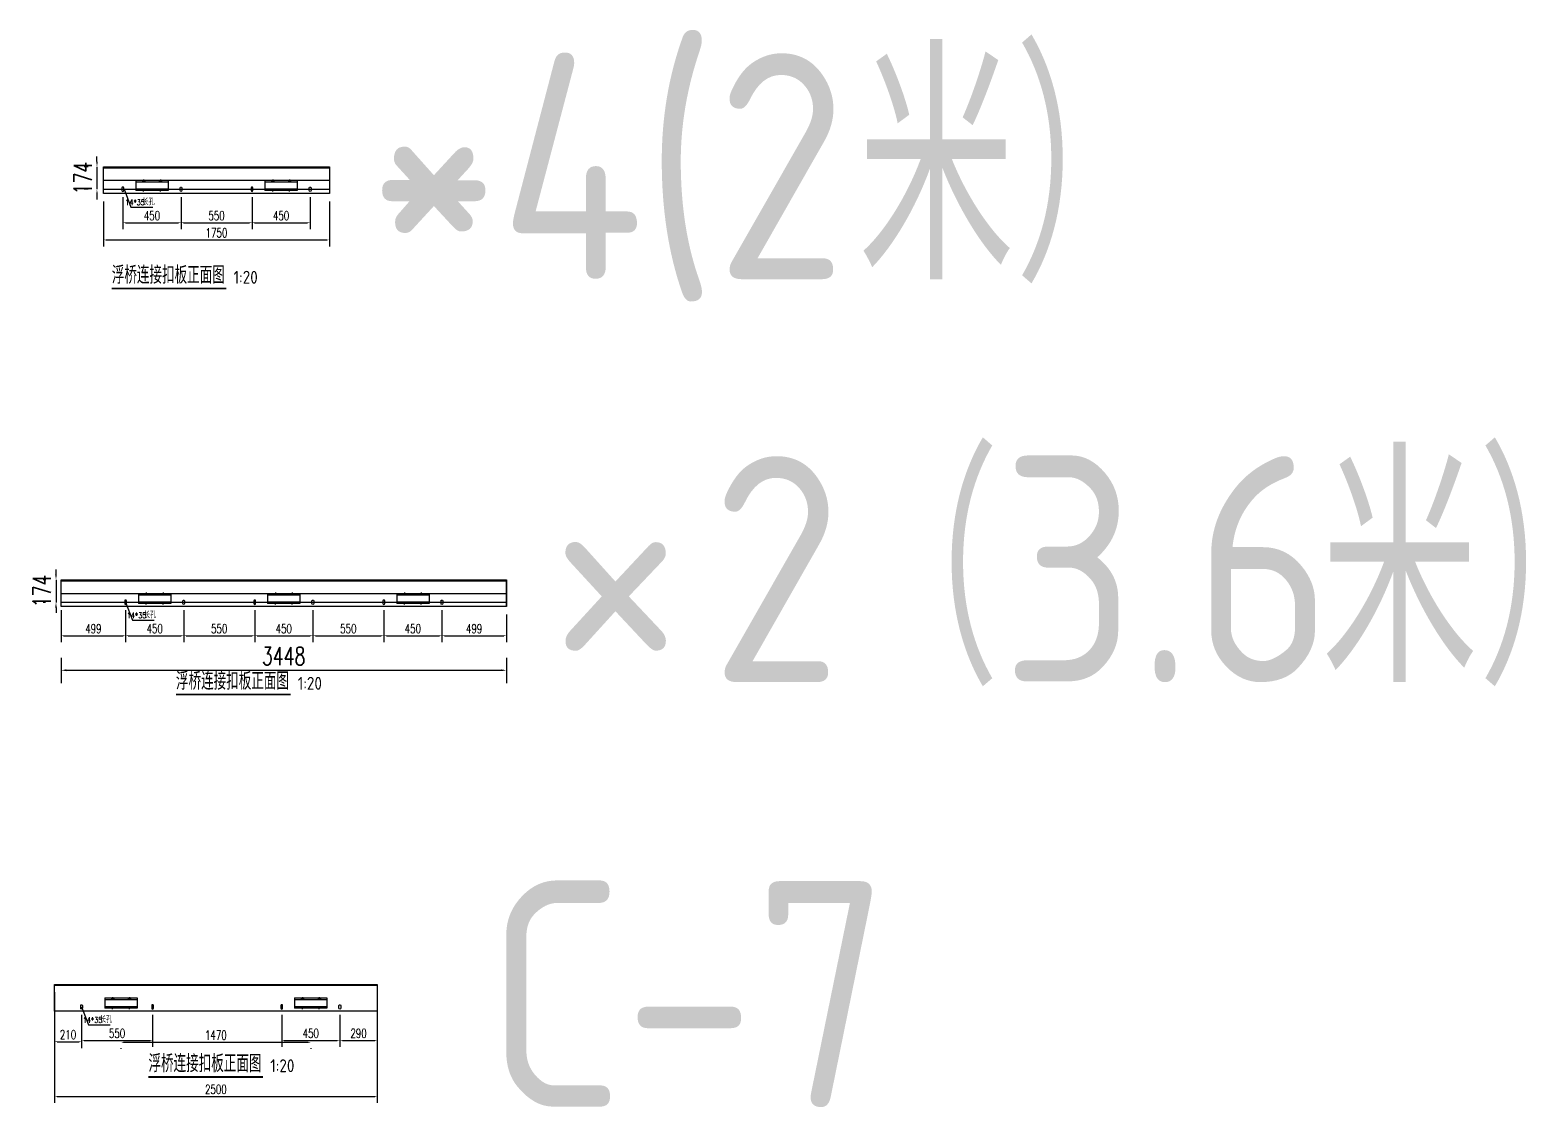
# Model space of a CAD drawing. Extents: x -89702 to 926017, y -610001 to -56924.
# Drawn here: x 74504 to 86091, y -596452 to -588109 of the extents above; entities that cross this region are included whole.
import ezdxf

# ---------------------------------------------------------------- set-up
doc = ezdxf.new("R2010")
doc.units = 0
doc.header["$LTSCALE"] = 10
doc.header["$MEASUREMENT"] = 0
for name, color, linetype in [('DIM_LEAD', 3, 'Continuous'), ('DIM_SYMB', 3, 'Continuous'), ('L-构造线', 6, 'Continuous'), ('PUB_TEXT', 7, 'Continuous')]:
    doc.layers.add(name, color=color, linetype=linetype)
doc.styles.add('_TCH_DIM', font='SIMPLEX', dxfattribs={"bigfont": 'GBCBIG'})
doc.styles.get("Standard").update_dxf_attribs({"font": 'gbenor.shx', "bigfont": 'gbcbig.shx'})
doc.styles.add('STANDARD_T3', font='simplex.shx', dxfattribs={"width": 0.7, "bigfont": 'gbcbig.shx'})
doc.dimstyles.new('W&&20', dxfattribs={"dimtxt": 70, "dimasz": 20, "dimexe": 50, "dimexo": 60, "dimgap": 20, "dimtad": 1, "dimdec": 0, "dimzin": 0, "dimdsep": 46, "dimtxsty": 'STANDARD_T3', "dimcen": 0.09, "dimclrd": 1, "dimclre": 1, "dimclrt": 7, "dimazin": 2, "dimtfac": 1, "dimtdec": 0, "dimtix": 1, "dimtmove": 2, "dimatfit": 3, "dimfxl": 0, "dimtolj": 1, "dimtzin": 0, "dimarcsym": 0})
doc.dimstyles.new('W&&40', dxfattribs={"dimtxt": 140, "dimasz": 40, "dimexe": 100, "dimexo": 120, "dimgap": 40, "dimtad": 1, "dimdec": 0, "dimzin": 0, "dimdsep": 46, "dimtxsty": 'STANDARD_T3', "dimcen": 0.09, "dimclrd": 1, "dimclre": 1, "dimclrt": 7, "dimazin": 2, "dimtfac": 1, "dimtdec": 0, "dimtix": 1, "dimtmove": 2, "dimatfit": 3, "dimfxl": 0, "dimtolj": 1, "dimtzin": 0, "dimarcsym": 0})

# ---------------------------------------------------------------- blocks, each defined once
blk = doc.blocks.new('*D1191')
at = {"color": 1, "lineweight": -2, "transparency": 16777216}
for p, q in [((75224, -589404), (75224, -589653)), ((75674, -589404), (75674, -589653)), ((75244, -589603), (75654, -589603))]:
    blk.add_line(p, q, dxfattribs=at)
at = {"color": 1, "transparency": 16777216}
for points in [[(75244, -589599), (75244, -589606), (75224, -589603)], [(75654, -589599), (75654, -589606), (75674, -589603)]]:
    blk.add_solid(points, dxfattribs=at)
at = {"layer": 'Defpoints', "color": 0, "transparency": 16777216}
for p in [(75224, -589344), (75674, -589344), (75674, -589603)]:
    blk.add_point(p, dxfattribs=at)
at = {"color": 7, "transparency": 16777216, "insert": (75449, -589548), "char_height": 70, "attachment_point": 5, "style": 'STANDARD_T3'}
blk.add_mtext('\\A1;450', dxfattribs=at)
blk = doc.blocks.new('*D1192')
at = {"color": 1, "lineweight": -2, "transparency": 16777216}
for p, q in [((75674, -589404), (75674, -589653)), ((76224, -589404), (76224, -589653)), ((75694, -589603), (76204, -589603))]:
    blk.add_line(p, q, dxfattribs=at)
at = {"color": 1, "transparency": 16777216}
for points in [[(75694, -589599), (75694, -589606), (75674, -589603)], [(76204, -589599), (76204, -589606), (76224, -589603)]]:
    blk.add_solid(points, dxfattribs=at)
at = {"layer": 'Defpoints', "color": 0, "transparency": 16777216}
for p in [(75674, -589344), (76224, -589344), (76224, -589603)]:
    blk.add_point(p, dxfattribs=at)
at = {"color": 7, "transparency": 16777216, "insert": (75949, -589548), "char_height": 70, "attachment_point": 5, "style": 'STANDARD_T3'}
blk.add_mtext('\\A1;550', dxfattribs=at)
blk = doc.blocks.new('*D1193')
at = {"color": 1, "lineweight": -2, "transparency": 16777216}
for p, q in [((76224, -589404), (76224, -589653)), ((76674, -589404), (76674, -589653)), ((76244, -589603), (76654, -589603))]:
    blk.add_line(p, q, dxfattribs=at)
at = {"color": 1, "transparency": 16777216}
for points in [[(76244, -589599), (76244, -589606), (76224, -589603)], [(76654, -589599), (76654, -589606), (76674, -589603)]]:
    blk.add_solid(points, dxfattribs=at)
at = {"layer": 'Defpoints', "color": 0, "transparency": 16777216}
for p in [(76224, -589344), (76674, -589344), (76674, -589603)]:
    blk.add_point(p, dxfattribs=at)
at = {"color": 7, "transparency": 16777216, "insert": (76449, -589548), "char_height": 70, "attachment_point": 5, "style": 'STANDARD_T3'}
blk.add_mtext('\\A1;450', dxfattribs=at)
blk = doc.blocks.new('*D1194')
at = {"color": 1, "lineweight": -2, "transparency": 16777216}
for p, q in [((75074, -589437), (75074, -589786)), ((76824, -589437), (76824, -589786)), ((75094, -589736), (76804, -589736))]:
    blk.add_line(p, q, dxfattribs=at)
at = {"color": 1, "transparency": 16777216}
for points in [[(75094, -589733), (75094, -589739), (75074, -589736)], [(76804, -589733), (76804, -589739), (76824, -589736)]]:
    blk.add_solid(points, dxfattribs=at)
at = {"layer": 'Defpoints', "color": 0, "transparency": 16777216}
for p in [(75074, -589377), (76824, -589377), (76824, -589736)]:
    blk.add_point(p, dxfattribs=at)
at = {"color": 7, "transparency": 16777216, "insert": (75949, -589681), "char_height": 70, "attachment_point": 5, "style": 'STANDARD_T3'}
blk.add_mtext('\\A1;1750', dxfattribs=at)
blk = doc.blocks.new('*D1196')
at = {"color": 1, "lineweight": -2, "transparency": 16777216}
for p, q in [((74745, -592603), (74745, -592852)), ((75245, -592603), (75245, -592852)), ((74765, -592802), (75225, -592802))]:
    blk.add_line(p, q, dxfattribs=at)
at = {"color": 1, "transparency": 16777216}
for points in [[(74765, -592798), (74765, -592805), (74745, -592802)], [(75225, -592798), (75225, -592805), (75245, -592802)]]:
    blk.add_solid(points, dxfattribs=at)
at = {"layer": 'Defpoints', "color": 0, "transparency": 16777216}
for p in [(74745, -592543), (75245, -592543), (75245, -592802)]:
    blk.add_point(p, dxfattribs=at)
at = {"color": 7, "transparency": 16777216, "insert": (74995, -592747), "char_height": 70, "attachment_point": 5, "style": 'STANDARD_T3'}
blk.add_mtext('\\A1;499', dxfattribs=at)
blk = doc.blocks.new('*D1197')
at = {"color": 1, "lineweight": -2, "transparency": 16777216}
for p, q in [((75245, -592603), (75245, -592852)), ((75695, -592603), (75695, -592852)), ((75265, -592802), (75675, -592802))]:
    blk.add_line(p, q, dxfattribs=at)
at = {"color": 1, "transparency": 16777216}
for points in [[(75265, -592798), (75265, -592805), (75245, -592802)], [(75675, -592798), (75675, -592805), (75695, -592802)]]:
    blk.add_solid(points, dxfattribs=at)
at = {"layer": 'Defpoints', "color": 0, "transparency": 16777216}
for p in [(75245, -592543), (75695, -592543), (75695, -592802)]:
    blk.add_point(p, dxfattribs=at)
at = {"color": 7, "transparency": 16777216, "insert": (75470, -592747), "char_height": 70, "attachment_point": 5, "style": 'STANDARD_T3'}
blk.add_mtext('\\A1;450', dxfattribs=at)
blk = doc.blocks.new('*D1198')
at = {"color": 1, "lineweight": -2, "transparency": 16777216}
for p, q in [((75695, -592603), (75695, -592852)), ((76245, -592603), (76245, -592852)), ((75715, -592802), (76225, -592802))]:
    blk.add_line(p, q, dxfattribs=at)
at = {"color": 1, "transparency": 16777216}
for points in [[(75715, -592798), (75715, -592805), (75695, -592802)], [(76225, -592798), (76225, -592805), (76245, -592802)]]:
    blk.add_solid(points, dxfattribs=at)
at = {"layer": 'Defpoints', "color": 0, "transparency": 16777216}
for p in [(75695, -592543), (76245, -592543), (76245, -592802)]:
    blk.add_point(p, dxfattribs=at)
at = {"color": 7, "transparency": 16777216, "insert": (75970, -592747), "char_height": 70, "attachment_point": 5, "style": 'STANDARD_T3'}
blk.add_mtext('\\A1;550', dxfattribs=at)
blk = doc.blocks.new('*D1199')
at = {"color": 1, "lineweight": -2, "transparency": 16777216}
for p, q in [((76245, -592603), (76245, -592852)), ((76695, -592603), (76695, -592852)), ((76265, -592802), (76675, -592802))]:
    blk.add_line(p, q, dxfattribs=at)
at = {"color": 1, "transparency": 16777216}
for points in [[(76265, -592798), (76265, -592805), (76245, -592802)], [(76675, -592798), (76675, -592805), (76695, -592802)]]:
    blk.add_solid(points, dxfattribs=at)
at = {"layer": 'Defpoints', "color": 0, "transparency": 16777216}
for p in [(76245, -592543), (76695, -592543), (76695, -592802)]:
    blk.add_point(p, dxfattribs=at)
at = {"color": 7, "transparency": 16777216, "insert": (76470, -592747), "char_height": 70, "attachment_point": 5, "style": 'STANDARD_T3'}
blk.add_mtext('\\A1;450', dxfattribs=at)
blk = doc.blocks.new('*D1200')
at = {"color": 1, "lineweight": -2, "transparency": 16777216}
for p, q in [((76695, -592603), (76695, -592852)), ((77245, -592603), (77245, -592852)), ((76715, -592802), (77225, -592802))]:
    blk.add_line(p, q, dxfattribs=at)
at = {"color": 1, "transparency": 16777216}
for points in [[(76715, -592798), (76715, -592805), (76695, -592802)], [(77225, -592798), (77225, -592805), (77245, -592802)]]:
    blk.add_solid(points, dxfattribs=at)
at = {"layer": 'Defpoints', "color": 0, "transparency": 16777216}
for p in [(76695, -592543), (77245, -592543), (77245, -592802)]:
    blk.add_point(p, dxfattribs=at)
at = {"color": 7, "transparency": 16777216, "insert": (76970, -592747), "char_height": 70, "attachment_point": 5, "style": 'STANDARD_T3'}
blk.add_mtext('\\A1;550', dxfattribs=at)
blk = doc.blocks.new('*D1201')
at = {"color": 1, "lineweight": -2, "transparency": 16777216}
for p, q in [((77245, -592603), (77245, -592852)), ((77695, -592603), (77695, -592852)), ((77265, -592802), (77675, -592802))]:
    blk.add_line(p, q, dxfattribs=at)
at = {"color": 1, "transparency": 16777216}
for points in [[(77265, -592798), (77265, -592805), (77245, -592802)], [(77675, -592798), (77675, -592805), (77695, -592802)]]:
    blk.add_solid(points, dxfattribs=at)
at = {"layer": 'Defpoints', "color": 0, "transparency": 16777216}
for p in [(77245, -592543), (77695, -592543), (77695, -592802)]:
    blk.add_point(p, dxfattribs=at)
at = {"color": 7, "transparency": 16777216, "insert": (77470, -592747), "char_height": 70, "attachment_point": 5, "style": 'STANDARD_T3'}
blk.add_mtext('\\A1;450', dxfattribs=at)
blk = doc.blocks.new('*D1202')
at = {"color": 1, "lineweight": -2, "transparency": 16777216}
for p, q in [((77695, -592603), (77695, -592852)), ((78194, -592636), (78194, -592852)), ((77715, -592802), (78174, -592802))]:
    blk.add_line(p, q, dxfattribs=at)
at = {"color": 1, "transparency": 16777216}
for points in [[(77715, -592798), (77715, -592805), (77695, -592802)], [(78174, -592798), (78174, -592805), (78194, -592802)]]:
    blk.add_solid(points, dxfattribs=at)
at = {"layer": 'Defpoints', "color": 0, "transparency": 16777216}
for p in [(77695, -592543), (78194, -592576), (78194, -592802)]:
    blk.add_point(p, dxfattribs=at)
at = {"color": 7, "transparency": 16777216, "insert": (77944, -592747), "char_height": 70, "attachment_point": 5, "style": 'STANDARD_T3'}
blk.add_mtext('\\A1;499', dxfattribs=at)
blk = doc.blocks.new('*D1203')
at = {"layer": 'Defpoints', "color": 0, "transparency": 16777216}
for p in [(75074, -589169), (75023, -589344), (75074, -589344)]:
    blk.add_point(p, dxfattribs=at)
at = {"layer": 'L-构造线', "color": 1, "lineweight": -2, "transparency": 16777216}
for p, q in [((75023, -589129), (75023, -589089)), ((74954, -589169), (74923, -589169)), ((75023, -589169), (75023, -589344)), ((74954, -589344), (74923, -589344)), ((75023, -589384), (75023, -589424))]:
    blk.add_line(p, q, dxfattribs=at)
at = {"layer": 'L-构造线', "color": 1, "transparency": 16777216}
for points in [[(75017, -589129), (75030, -589129), (75023, -589169)], [(75017, -589384), (75030, -589384), (75023, -589344)]]:
    blk.add_solid(points, dxfattribs=at)
at = {"layer": 'L-构造线', "color": 7, "transparency": 16777216, "insert": (74913, -589257), "char_height": 140, "attachment_point": 5, "rotation": 90, "style": 'STANDARD_T3'}
blk.add_mtext('\\A1;174', dxfattribs=at)
blk = doc.blocks.new('*D1204')
at = {"layer": 'Defpoints', "color": 0, "transparency": 16777216}
for p in [(74746, -592368), (74706, -592543), (74745, -592543)]:
    blk.add_point(p, dxfattribs=at)
at = {"layer": 'L-构造线', "color": 1, "lineweight": -2, "transparency": 16777216}
for p, q in [((74706, -592328), (74706, -592288)), ((74626, -592368), (74606, -592368)), ((74706, -592368), (74706, -592543)), ((74625, -592543), (74606, -592543)), ((74706, -592583), (74706, -592623))]:
    blk.add_line(p, q, dxfattribs=at)
at = {"layer": 'L-构造线', "color": 1, "transparency": 16777216}
for points in [[(74699, -592328), (74712, -592328), (74706, -592368)], [(74699, -592583), (74712, -592583), (74706, -592543)]]:
    blk.add_solid(points, dxfattribs=at)
at = {"layer": 'L-构造线', "color": 7, "transparency": 16777216, "insert": (74596, -592455), "char_height": 140, "attachment_point": 5, "rotation": 90, "style": 'STANDARD_T3'}
blk.add_mtext('\\A1;174', dxfattribs=at)
blk = doc.blocks.new('*D1205')
at = {"layer": 'Defpoints', "color": 0, "transparency": 16777216}
for p in [(74745, -592852), (78194, -592852), (78194, -593069)]:
    blk.add_point(p, dxfattribs=at)
at = {"layer": 'L-构造线', "color": 1, "lineweight": -2, "transparency": 16777216}
for p, q in [((74745, -592972), (74745, -593169)), ((78194, -592972), (78194, -593169)), ((74785, -593069), (78154, -593069))]:
    blk.add_line(p, q, dxfattribs=at)
at = {"layer": 'L-构造线', "color": 1, "transparency": 16777216}
for points in [[(74785, -593062), (74785, -593076), (74745, -593069)], [(78154, -593062), (78154, -593076), (78194, -593069)]]:
    blk.add_solid(points, dxfattribs=at)
at = {"layer": 'L-构造线', "color": 7, "transparency": 16777216, "insert": (76469, -592959), "char_height": 140, "attachment_point": 5, "style": 'STANDARD_T3'}
blk.add_mtext('\\A1;3448', dxfattribs=at)
blk = doc.blocks.new('*D1214')
at = {"color": 1, "lineweight": -2, "transparency": 16777216}
for p, q in [((74904, -595737), (74904, -595986)), ((75454, -595737), (75454, -595986)), ((74924, -595936), (75434, -595936))]:
    blk.add_line(p, q, dxfattribs=at)
at = {"color": 1, "transparency": 16777216}
for points in [[(74924, -595932), (74924, -595939), (74904, -595936)], [(75434, -595932), (75434, -595939), (75454, -595936)]]:
    blk.add_solid(points, dxfattribs=at)
at = {"layer": 'Defpoints', "color": 0, "transparency": 16777216}
for p in [(74904, -595677), (75454, -595677), (75454, -595936)]:
    blk.add_point(p, dxfattribs=at)
at = {"color": 7, "transparency": 16777216, "insert": (75179, -595881), "char_height": 70, "attachment_point": 5, "style": 'STANDARD_T3'}
blk.add_mtext('\\A1;550', dxfattribs=at)
blk = doc.blocks.new('*D1215')
at = {"color": 1, "lineweight": -2, "transparency": 16777216}
for p, q in [((76454, -595737), (76454, -595986)), ((76904, -595737), (76904, -595986)), ((76474, -595936), (76884, -595936))]:
    blk.add_line(p, q, dxfattribs=at)
at = {"color": 1, "transparency": 16777216}
for points in [[(76474, -595932), (76474, -595939), (76454, -595936)], [(76884, -595932), (76884, -595939), (76904, -595936)]]:
    blk.add_solid(points, dxfattribs=at)
at = {"layer": 'Defpoints', "color": 0, "transparency": 16777216}
for p in [(76454, -595677), (76904, -595677), (76904, -595936)]:
    blk.add_point(p, dxfattribs=at)
at = {"color": 7, "transparency": 16777216, "insert": (76679, -595881), "char_height": 70, "attachment_point": 5, "style": 'STANDARD_T3'}
blk.add_mtext('\\A1;450', dxfattribs=at)
blk = doc.blocks.new('*D1216')
at = {"color": 1, "lineweight": -2, "transparency": 16777216}
for p, q in [((76904, -595737), (76904, -595986)), ((77194, -595770), (77194, -595986)), ((76924, -595936), (77174, -595936))]:
    blk.add_line(p, q, dxfattribs=at)
at = {"color": 1, "transparency": 16777216}
for points in [[(76924, -595932), (76924, -595939), (76904, -595936)], [(77174, -595932), (77174, -595939), (77194, -595936)]]:
    blk.add_solid(points, dxfattribs=at)
at = {"layer": 'Defpoints', "color": 0, "transparency": 16777216}
for p in [(76904, -595677), (77194, -595710), (77194, -595936)]:
    blk.add_point(p, dxfattribs=at)
at = {"color": 7, "transparency": 16777216, "insert": (77049, -595881), "char_height": 70, "attachment_point": 5, "style": 'STANDARD_T3'}
blk.add_mtext('\\A1;290', dxfattribs=at)
blk = doc.blocks.new('*D1217')
at = {"color": 1, "lineweight": -2, "transparency": 16777216}
for p, q in [((74694, -595770), (74694, -595996)), ((74904, -595770), (74904, -595996)), ((74714, -595946), (74884, -595946))]:
    blk.add_line(p, q, dxfattribs=at)
at = {"color": 1, "transparency": 16777216}
for points in [[(74714, -595942), (74714, -595949), (74694, -595946)], [(74884, -595942), (74884, -595949), (74904, -595946)]]:
    blk.add_solid(points, dxfattribs=at)
at = {"layer": 'Defpoints', "color": 0, "transparency": 16777216}
for p in [(74694, -595710), (74904, -595710), (74904, -595946)]:
    blk.add_point(p, dxfattribs=at)
at = {"color": 7, "transparency": 16777216, "insert": (74799, -595891), "char_height": 70, "attachment_point": 5, "style": 'STANDARD_T3'}
blk.add_mtext('\\A1;210', dxfattribs=at)
blk = doc.blocks.new('*D1218')
at = {"color": 1, "lineweight": -2, "transparency": 16777216}
for p, q in [((75209, -595996), (75209, -596000)), ((75229, -595950), (76659, -595950)), ((76679, -595996), (76679, -596000))]:
    blk.add_line(p, q, dxfattribs=at)
at = {"color": 1, "transparency": 16777216}
for points in [[(75229, -595947), (75229, -595954), (75209, -595950)], [(76659, -595947), (76659, -595954), (76679, -595950)]]:
    blk.add_solid(points, dxfattribs=at)
at = {"layer": 'Defpoints', "color": 0, "transparency": 16777216}
for p in [(75209, -595936), (76679, -595936), (76679, -595950)]:
    blk.add_point(p, dxfattribs=at)
at = {"color": 7, "transparency": 16777216, "insert": (75944, -595895), "char_height": 70, "attachment_point": 5, "style": 'STANDARD_T3'}
blk.add_mtext('\\A1;1470', dxfattribs=at)
blk = doc.blocks.new('*D1434')
at = {"color": 1, "lineweight": -2, "transparency": 16777216}
for p, q in [((74694, -595562), (74694, -596420)), ((77194, -595562), (77194, -596420)), ((74714, -596370), (77174, -596370))]:
    blk.add_line(p, q, dxfattribs=at)
at = {"color": 1, "transparency": 16777216}
for points in [[(74714, -596367), (74714, -596374), (74694, -596370)], [(77174, -596367), (77174, -596374), (77194, -596370)]]:
    blk.add_solid(points, dxfattribs=at)
at = {"layer": 'Defpoints', "color": 0, "transparency": 16777216}
for p in [(74694, -595502), (77194, -595502), (77194, -596370)]:
    blk.add_point(p, dxfattribs=at)
at = {"color": 7, "transparency": 16777216, "insert": (75944, -596315), "char_height": 70, "attachment_point": 5, "style": 'STANDARD_T3'}
blk.add_mtext('\\A1;2500', dxfattribs=at)

msp = doc.modelspace()

# ---------------------------------------------------------------- linework, layer by layer
at = {"lineweight": -3}
for p, q in [((75073.9, -589176.3), (76823.9, -589176.3)), ((75375.2, -589274.3), (75375.2, -589285.3)), ((75393.2, -589274.3), (75393.2, -589285.3)), ((75505.2, -589274.3), (75505.2, -589285.3)), ((75523.2, -589274.3), (75523.2, -589285.3)), ((76375.2, -589274.3), (76375.2, -589285.3)), ((76393.2, -589274.3), (76393.2, -589285.3)), ((76505.2, -589274.3), (76505.2, -589285.3)), ((76523.2, -589274.3), (76523.2, -589285.3)), ((75375.2, -589354.3), (75375.2, -589343.3)), ((75393.2, -589354.3), (75393.2, -589343.3)), ((75505.2, -589354.3), (75505.2, -589343.3)), ((75523.2, -589354.3), (75523.2, -589343.3)), ((76375.2, -589354.3), (76375.2, -589343.3)), ((76393.2, -589354.3), (76393.2, -589343.3)), ((76505.2, -589354.3), (76505.2, -589343.3)), ((76523.2, -589354.3), (76523.2, -589343.3)), ((74745.8, -592375.1), (78193.5, -592375.1)), ((75396.1, -592473.1), (75396.1, -592484.1)), ((75396.1, -592553.1), (75396.1, -592542.1)), ((75414.1, -592473.1), (75414.1, -592484.1)), ((75414.1, -592553.1), (75414.1, -592542.1)), ((75526.1, -592473.1), (75526.1, -592484.1)), ((75526.1, -592553.1), (75526.1, -592542.1)), ((75544.1, -592473.1), (75544.1, -592484.1)), ((75544.1, -592553.1), (75544.1, -592542.1)), ((76396.1, -592473.1), (76396.1, -592484.1)), ((76396.1, -592553.1), (76396.1, -592542.1)), ((76414.1, -592473.1), (76414.1, -592484.1)), ((76414.1, -592553.1), (76414.1, -592542.1)), ((76526.1, -592473.1), (76526.1, -592484.1)), ((76526.1, -592553.1), (76526.1, -592542.1)), ((76544.1, -592473.1), (76544.1, -592484.1)), ((76544.1, -592553.1), (76544.1, -592542.1)), ((77396.1, -592473.1), (77396.1, -592484.1)), ((77396.1, -592553.1), (77396.1, -592542.1)), ((77414.1, -592473.1), (77414.1, -592484.1)), ((77414.1, -592553.1), (77414.1, -592542.1)), ((77526.1, -592473.1), (77526.1, -592484.1)), ((77526.1, -592553.1), (77526.1, -592542.1)), ((77544.1, -592473.1), (77544.1, -592484.1)), ((77544.1, -592553.1), (77544.1, -592542.1)), ((74694, -595509.1), (77194, -595509.1)), ((75135.4, -595607.1), (75135.4, -595618.1)), ((75135.4, -595687.1), (75135.4, -595676.1)), ((75153.4, -595607.1), (75153.4, -595618.1)), ((75153.4, -595687.1), (75153.4, -595676.1)), ((75265.4, -595607.1), (75265.4, -595618.1)), ((75265.4, -595687.1), (75265.4, -595676.1)), ((75283.4, -595607.1), (75283.4, -595618.1)), ((75283.4, -595687.1), (75283.4, -595676.1)), ((76605.3, -595607.1), (76605.3, -595618.1)), ((76605.3, -595687.1), (76605.3, -595676.1)), ((76623.3, -595607.1), (76623.3, -595618.1)), ((76623.3, -595687.1), (76623.3, -595676.1)), ((76735.3, -595607.1), (76735.3, -595618.1)), ((76735.3, -595687.1), (76735.3, -595676.1)), ((76753.3, -595607.1), (76753.3, -595618.1)), ((76753.3, -595687.1), (76753.3, -595676.1))]:
    msp.add_line(p, q, dxfattribs=at)
at = {"color": 8, "lineweight": -3}
for p, q in [((75073.9, -589274.3), (76823.9, -589274.3)), ((75073.9, -589343.8), (76823.9, -589343.8)), ((74745.8, -592473.1), (78193.5, -592473.1)), ((74745.8, -592542.6), (78193.5, -592542.6))]:
    msp.add_line(p, q, dxfattribs=at)
at = {"color": 1, "lineweight": -3}
for p, q in [((75323.8, -589274.3), (75573.8, -589274.3)), ((75323.8, -589274.3), (75323.8, -589354.3)), ((75323.8, -589285.3), (75573.8, -589285.3)), ((75573.8, -589274.3), (75573.8, -589354.3)), ((76323.8, -589274.3), (76573.8, -589274.3)), ((76323.8, -589274.3), (76323.8, -589354.3)), ((76323.8, -589285.3), (76573.8, -589285.3)), ((76573.8, -589274.3), (76573.8, -589354.3)), ((75573.8, -589343.3), (75323.8, -589343.3)), ((75573.8, -589354.3), (75323.8, -589354.3)), ((76573.8, -589343.3), (76323.8, -589343.3)), ((76573.8, -589354.3), (76323.8, -589354.3)), ((75344.7, -592473.1), (75594.7, -592473.1)), ((75344.7, -592473.1), (75344.7, -592553.1)), ((75344.7, -592484.1), (75594.7, -592484.1)), ((75594.7, -592542.1), (75344.7, -592542.1)), ((75594.7, -592553.1), (75344.7, -592553.1)), ((75594.7, -592473.1), (75594.7, -592553.1)), ((76344.7, -592473.1), (76594.7, -592473.1)), ((76344.7, -592473.1), (76344.7, -592553.1)), ((76344.7, -592484.1), (76594.7, -592484.1)), ((76594.7, -592542.1), (76344.7, -592542.1)), ((76594.7, -592553.1), (76344.7, -592553.1)), ((76594.7, -592473.1), (76594.7, -592553.1)), ((77344.7, -592473.1), (77594.7, -592473.1)), ((77344.7, -592473.1), (77344.7, -592553.1)), ((77344.7, -592484.1), (77594.7, -592484.1)), ((77594.7, -592542.1), (77344.7, -592542.1)), ((77594.7, -592553.1), (77344.7, -592553.1)), ((77594.7, -592473.1), (77594.7, -592553.1)), ((75084.1, -595607.1), (75334.1, -595607.1)), ((75084.1, -595607.1), (75084.1, -595687.1)), ((75084.1, -595618.1), (75334.1, -595618.1)), ((75334.1, -595676.1), (75084.1, -595676.1)), ((75334.1, -595687.1), (75084.1, -595687.1)), ((75334.1, -595607.1), (75334.1, -595687.1)), ((76553.9, -595607.1), (76803.9, -595607.1)), ((76553.9, -595607.1), (76553.9, -595687.1)), ((76553.9, -595618.1), (76803.9, -595618.1)), ((76803.9, -595676.1), (76553.9, -595676.1)), ((76803.9, -595687.1), (76553.9, -595687.1)), ((76803.9, -595607.1), (76803.9, -595687.1))]:
    msp.add_line(p, q, dxfattribs=at)
at = {"color": 3, "lineweight": -3}
for p, q in [((75384.2, -589268.3), (75384.2, -589288.3)), ((75384.2, -589360.3), (75384.2, -589340.3)), ((75514.2, -589268.3), (75514.2, -589288.3)), ((75514.2, -589360.3), (75514.2, -589340.3)), ((76384.2, -589268.3), (76384.2, -589288.3)), ((76384.2, -589360.3), (76384.2, -589340.3)), ((76514.2, -589268.3), (76514.2, -589288.3)), ((76514.2, -589360.3), (76514.2, -589340.3)), ((75405.1, -592467.1), (75405.1, -592487.1)), ((75535.1, -592467.1), (75535.1, -592487.1)), ((76405.1, -592467.1), (76405.1, -592487.1)), ((76535.1, -592467.1), (76535.1, -592487.1)), ((77405.1, -592467.1), (77405.1, -592487.1)), ((77535.1, -592467.1), (77535.1, -592487.1)), ((75405.1, -592559.1), (75405.1, -592539.1)), ((75535.1, -592559.1), (75535.1, -592539.1)), ((76405.1, -592559.1), (76405.1, -592539.1)), ((76535.1, -592559.1), (76535.1, -592539.1)), ((77405.1, -592559.1), (77405.1, -592539.1)), ((77535.1, -592559.1), (77535.1, -592539.1)), ((75144.4, -595601.1), (75144.4, -595621.1)), ((75144.4, -595693.1), (75144.4, -595673.1)), ((75274.4, -595601.1), (75274.4, -595621.1)), ((75274.4, -595693.1), (75274.4, -595673.1)), ((76614.3, -595601.1), (76614.3, -595621.1)), ((76614.3, -595693.1), (76614.3, -595673.1)), ((76744.3, -595601.1), (76744.3, -595621.1)), ((76744.3, -595693.1), (76744.3, -595673.1))]:
    msp.add_line(p, q, dxfattribs=at)
for points in [[(75073.9, -589169.3), (76823.9, -589169.3)], [(76823.9, -589377.3), (75073.9, -589377.3)], [(74745.8, -592368.1), (78193.5, -592368.1), (78193.5, -592576.1), (74745.8, -592576.1)], [(74694, -595502.1), (77194, -595502.1)], [(77194, -595710.1), (74694, -595710.1)]]:
    msp.add_lwpolyline(points)
at = {"lineweight": -3}
for points in [[(75073.9, -589169.3), (76823.9, -589169.3), (76823.9, -589377.3), (75073.9, -589377.3)], [(74745.8, -592368.1), (78194, -592368.1), (78194, -592576.1), (74745.8, -592576.1)], [(74694, -595502.1), (77194, -595502.1), (77194, -595710.1), (74694, -595710.1)]]:
    msp.add_lwpolyline(points, close=True, dxfattribs=at)
for points in [[(75216.8, -589354.3, 1), (75230.8, -589354.3), (75230.8, -589333.3, 1), (75216.8, -589333.3)], [(75680.8, -589354.3, -1), (75666.8, -589354.3), (75666.8, -589333.3, -1), (75680.8, -589333.3)], [(76216.8, -589354.3, 1), (76230.8, -589354.3), (76230.8, -589333.3, 1), (76216.8, -589333.3)], [(76680.8, -589354.3, -1), (76666.8, -589354.3), (76666.8, -589333.3, -1), (76680.8, -589333.3)], [(75237.7, -592553.1, 1), (75251.7, -592553.1), (75251.7, -592532.1, 1), (75237.7, -592532.1)], [(75701.7, -592553.1, -1), (75687.7, -592553.1), (75687.7, -592532.1, -1), (75701.7, -592532.1)], [(76237.7, -592553.1, 1), (76251.7, -592553.1), (76251.7, -592532.1, 1), (76237.7, -592532.1)], [(76701.7, -592553.1, -1), (76687.7, -592553.1), (76687.7, -592532.1, -1), (76701.7, -592532.1)], [(77237.7, -592553.1, 1), (77251.7, -592553.1), (77251.7, -592532.1, 1), (77237.7, -592532.1)], [(77701.7, -592553.1, -1), (77687.7, -592553.1), (77687.7, -592532.1, -1), (77701.7, -592532.1)], [(74910.9, -595687.1, -1), (74896.9, -595687.1), (74896.9, -595666.1, -1), (74910.9, -595666.1)], [(75446.9, -595687.1, 1), (75460.9, -595687.1), (75460.9, -595666.1, 1), (75446.9, -595666.1)], [(76446.9, -595687.1, 1), (76460.9, -595687.1), (76460.9, -595666.1, 1), (76446.9, -595666.1)], [(76910.9, -595687.1, -1), (76896.9, -595687.1), (76896.9, -595666.1, -1), (76910.9, -595666.1)]]:
    msp.add_lwpolyline(points, format="xyb", close=True, dxfattribs=at)
at = {"layer": 'DIM_LEAD'}
for p, q in [((75232.5, -589343.9), (75285.9, -589481.4)), ((75285.9, -589481.4), (75455, -589481.4)), ((75244.9, -592542.7), (75298.2, -592680.2)), ((75298.2, -592680.2), (75467.3, -592680.2)), ((74904.1, -595676.7), (74957.4, -595814.2)), ((74957.4, -595814.2), (75126.5, -595814.2))]:
    msp.add_line(p, q, dxfattribs=at)
for points in [[(75232.5, -589343.9, 0, 8, 0), (75243.4, -589371.9, 0, 0, 0)], [(75244.9, -592542.7, 0, 8, 0), (75255.7, -592570.7, 0, 0, 0)], [(74904.1, -595676.7, 0, 8, 0), (74914.9, -595704.7, 0, 0, 0)]]:
    msp.add_lwpolyline(points, format="xyseb", dxfattribs=at)
at = {"layer": 'DIM_SYMB', "const_width": 14}
for points in [[(75138.1, -590112), (76025.5, -590112)], [(75635.2, -593256.9), (76522.5, -593256.9)], [(75422.1, -596218.8), (76309.5, -596218.8)]]:
    msp.add_lwpolyline(points, dxfattribs=at)

# ---------------------------------------------------------------- texts
at = {"layer": 'PUB_TEXT', "color": 1}
for s, height, p in [('*4(2', 1750, (77125.2, -590040.2)), ('米）', 1687.94, (80916.9, -590040.2)), ('（', 1687.9, (80797.5, -593160.7)), ('米）', 1687.94, (84505.4, -593160.7)), ('2', 1750, (79776.6, -593160.7)), ('3.6', 1750, (82026.2, -593160.7)), ('×', 1687.9, (78547.9, -593160.7)), ('C-7', 1750, (78033.2, -596452.1))]:
    msp.add_text(s, height=height, dxfattribs=at).set_placement(p)
at = {"layer": 'PUB_TEXT', "color": 7, "style": '_TCH_DIM', "width": 0.705882}
for p in [(75242.6, -589466.4), (75254.9, -592665.2), (74914.1, -595799.2)]:
    msp.add_text('14*35', height=42.5, dxfattribs=at).set_placement(p)
at = {"layer": 'PUB_TEXT', "color": 7, "style": '_TCH_DIM'}
for p in [(75374, -589466.4), (75386.3, -592665.2), (75045.5, -595799.2)]:
    msp.add_text('长孔', height=48.23, dxfattribs=at).set_placement(p)
at = {"layer": 'PUB_TEXT', "color": 7}
for s, height, p in [('浮桥连接扣板正面图', 135.04, (75138.1, -590075.1)), ('1:20', 100, (76081.5, -590075.1)), ('浮桥连接扣板正面图', 135.04, (75635.2, -593220)), ('1:20', 100, (76578.5, -593220)), ('浮桥连接扣板正面图', 135.04, (75422.1, -596181.9)), ('1:20', 100, (76365.5, -596181.9))]:
    msp.add_text(s, height=height, dxfattribs=at).set_placement(p)

# ---------------------------------------------------------------- dimensions: what is measured, and where the dimension line sits
for base, p1, p2, picture, middle in [((76823.9, -589735.9), (75073.9, -589377.3), (76823.9, -589377.3), '*D1194', (75948.9, -589680.9)), ((75673.8, -589602.7), (75224, -589343.9), (75673.8, -589343.8), '*D1191', (75448.9, -589547.7)), ((76223.8, -589602.7), (75673.8, -589343.8), (76223.8, -589343.8), '*D1192', (75948.8, -589547.7)), ((76673.8, -589602.7), (76223.8, -589343.8), (76673.8, -589343.8), '*D1193', (76448.8, -589547.7)), ((75244.8254, -592801.546), (74745.3466, -592542.5733), (75244.8254, -592542.7047), '*D1196', (74995.086, -592746.546)), ((75694.7, -592801.5), (75244.8, -592542.7), (75694.7, -592542.6), '*D1197', (75469.8, -592746.5)), ((76244.7, -592801.5), (75694.7, -592542.6), (76244.7, -592542.6), '*D1198', (75969.7, -592746.5)), ((76694.7, -592801.5), (76244.7, -592542.6), (76694.7, -592542.6), '*D1199', (76469.7, -592746.5)), ((77244.8, -592801.5), (76694.7, -592542.6), (77244.8, -592542.7), '*D1200', (76969.8, -592746.5)), ((77694.8, -592801.5), (77244.8, -592542.7), (77694.8, -592542.7), '*D1201', (77469.8, -592746.5)), ((78193.5, -592801.5), (77694.8, -592542.7), (78193.5, -592576.1), '*D1202', (77944.2, -592746.5)), ((74903.5324, -595945.6287), (74693.9785, -595710.0937), (74903.5324, -595710.0937), '*D1217', (74798.7554, -595890.6287)), ((75454, -595935.6), (74904.1, -595676.7), (75454, -595676.7), '*D1214', (75179, -595880.6)), ((76903.9, -595935.6), (76453.9, -595676.6), (76903.9, -595676.6), '*D1215', (76678.9, -595880.6)), ((77194, -595935.6), (76903.9, -595676.6), (77194, -595710.1), '*D1216', (77048.9, -595880.6)), ((76678.9, -595950.3), (75209.1, -595935.6), (76678.9, -595935.6), '*D1218', (75944, -595895.3))]:
    dim = msp.add_linear_dim(base=base, p1=p1, p2=p2, dimstyle='W&&20')
    dim.commit()
    dim.dimension.update_dxf_attribs({"geometry": picture, "text_midpoint": middle})
dim = msp.add_aligned_dim(p1=(74694, -595502.1), p2=(77194, -595502.1), distance=-868.3, dimstyle='W&&20')
dim.commit()
dim.dimension.update_dxf_attribs({"geometry": '*D1434', "text_midpoint": (75944, -596315.4)})
at = {"layer": 'L-构造线', "color": 1}
for base, p1, p2, picture, middle in [((75023.194, -589343.7612), (75073.8758, -589169.2613), (75073.8758, -589343.7612), '*D1203', (74913.194, -589256.5112)), ((74705.7083, -592542.5733), (74745.8466, -592368.0734), (74745.3466, -592542.5733), '*D1204', (74595.7083, -592455.3233))]:
    dim = msp.add_linear_dim(base=base, p1=p1, p2=p2, angle=90, dimstyle='W&&40', dxfattribs=at)
    dim.commit()
    dim.dimension.update_dxf_attribs({"geometry": picture, "text_midpoint": middle})
dim = msp.add_aligned_dim(p1=(74745.3, -592851.5), p2=(78193.5, -592851.5), distance=-217.3, dimstyle='W&&40', dxfattribs=at)
dim.commit()
dim.dimension.update_dxf_attribs({"geometry": '*D1205', "text_midpoint": (76469.4, -592958.8)})

doc.saveas('drawing.dxf')
